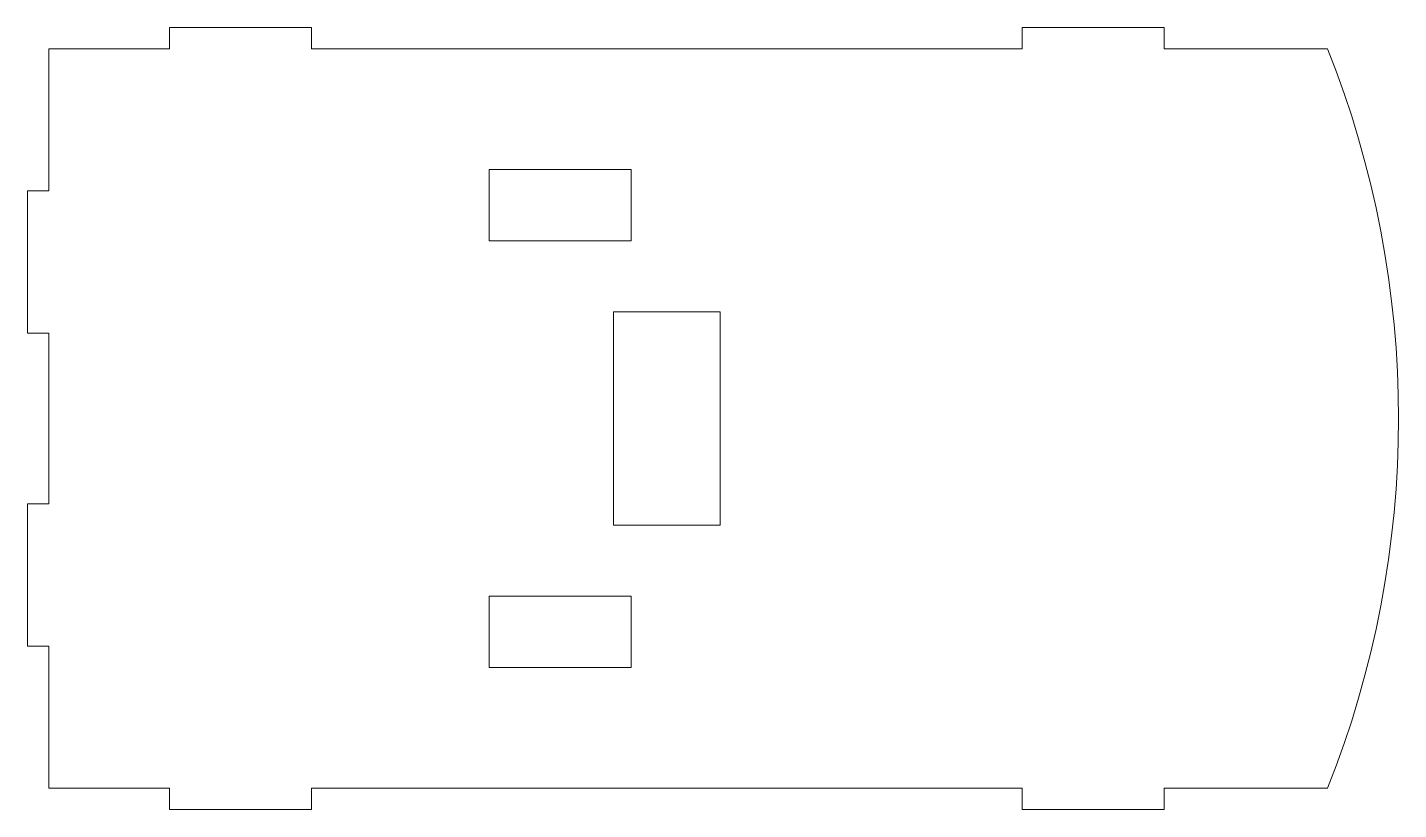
# Model space of a CAD drawing. Header units: millimetres. Extents: x -90 to 103, y -55 to 55.
import ezdxf

# ---------------------------------------------------------------- set-up
doc = ezdxf.new("R2010")
doc.units = ezdxf.units.MM

msp = doc.modelspace()

# ---------------------------------------------------------------- linework, layer by layer
at = {"color": 7, "linetype": 'Continuous', "lineweight": 15}
for p, q in [((-70, 55), (-70, 52)), ((-50, 55), (-70, 55)), ((-50, 52), (-50, 55)), ((50, 55), (50, 52)), ((70, 55), (50, 55)), ((70, 52), (70, 55)), ((-87, 52), (-87, 32)), ((-70, 52), (-87, 52)), ((50, 52), (-50, 52)), ((93, 52), (70, 52)), ((-5, 35), (-25, 35)), ((-25, 35), (-25, 25)), ((-5, 25), (-5, 35)), ((-90, 32), (-90, 12)), ((-87, 32), (-90, 32)), ((-25, 25), (-5, 25)), ((7.5, 15), (-7.5, 15)), ((-7.5, 15), (-7.5, -15)), ((7.5, -15), (7.5, 15)), ((-90, 12), (-87, 12)), ((-87, 12), (-87, -12)), ((-90, -12), (-90, -32)), ((-87, -12), (-90, -12)), ((-7.5, -15), (7.5, -15)), ((-5, -25), (-25, -25)), ((-25, -25), (-25, -35)), ((-5, -35), (-5, -25)), ((-90, -32), (-87, -32)), ((-87, -32), (-87, -52)), ((-25, -35), (-5, -35)), ((-87, -52), (-70, -52)), ((-70, -52), (-70, -55)), ((-50, -52), (50, -52)), ((-50, -55), (-50, -52)), ((50, -52), (50, -55)), ((70, -52), (93, -52)), ((70, -55), (70, -52)), ((-70, -55), (-50, -55)), ((50, -55), (70, -55))]:
    msp.add_line(p, q, dxfattribs=at)
msp.add_arc((-37.2, 0), 140.2, 338.2289, 21.7711, dxfattribs=at)

doc.saveas('drawing.dxf')
